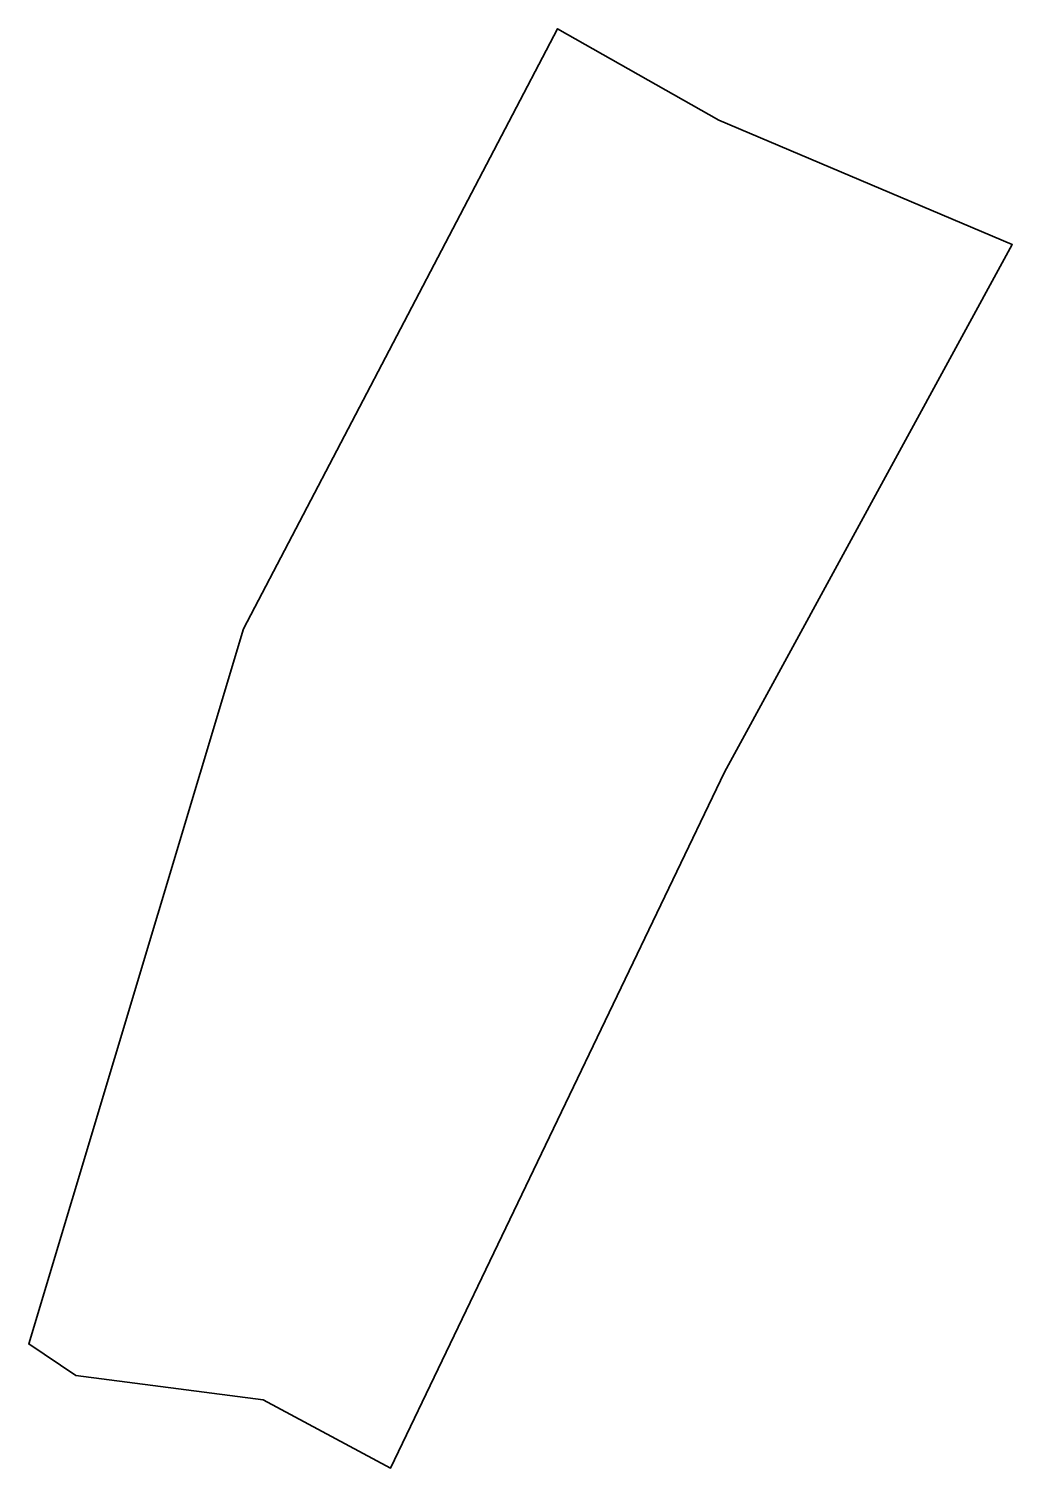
# Model space of a CAD drawing. Extents: x 0 to 1860, y -2721 to 0.
import ezdxf

# ---------------------------------------------------------------- set-up
doc = ezdxf.new("R2010")
doc.units = 0
doc.linetypes.add('Solid', pattern=[0])

msp = doc.modelspace()

# ---------------------------------------------------------------- linework, layer by layer
at = {"color": 0, "linetype": 'Solid', "lineweight": 35}
msp.add_lwpolyline([(406, -1134), (1000, 0), (1305, -173), (1860, -408), (1316, -1405), (684, -2721), (443, -2592), (89, -2546), (0, -2486), (406, -1134)], close=True, dxfattribs=at)

doc.saveas('drawing.dxf')
